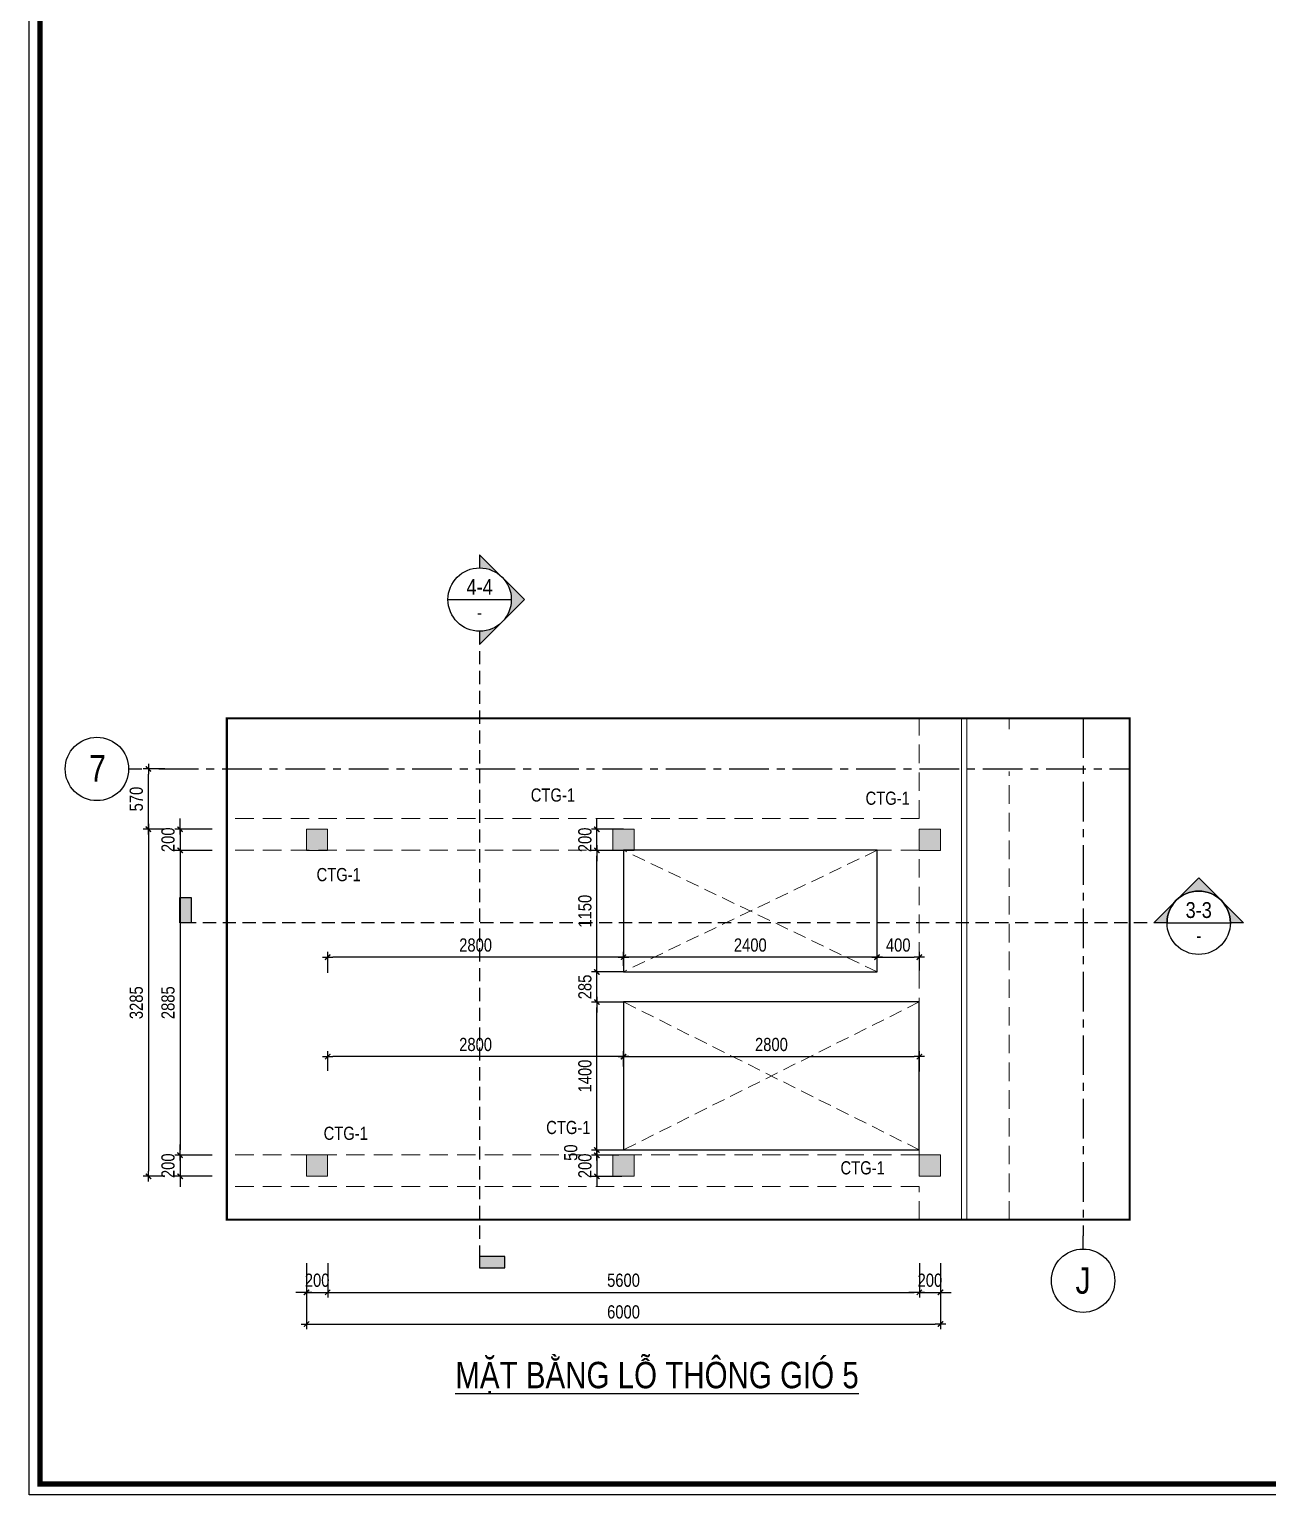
# Model space of a CAD drawing. Header units: millimetres. Extents: x -3582679 to -3542129, y 680309 to 797609.
# Drawn here: x -3582679 to -3570958, y 739709 to 753577 of the extents above; entities that cross this region are included whole.
import ezdxf
from ezdxf.enums import TextEntityAlignment as Align

# ---------------------------------------------------------------- set-up
doc = ezdxf.new("R2010")
doc.units = ezdxf.units.MM
doc.header["$LTSCALE"] = 100
doc.header["$MEASUREMENT"] = 0
for name, pattern in [('BLOCK A - CHI TIET THANG 4$0$HIDDEN', [0.375, 0.25, -0.125]), ('BLOCK B - CHI TIET THANG 5$0$$0$HIDDEN', [0.375, 0.25, -0.125]), ('CENTER', [2, 1.25, -0.25, 0.25, -0.25]), ('HIDDEN', [0.375, 0.25, -0.125])]:
    doc.linetypes.add(name, pattern=pattern)
doc.layers.get('0').update_dxf_attribs({"lineweight": 9})
for name, color, linetype, lineweight in [("'S_General_Hidden_1 Thin", 1, 'HIDDEN', 18), ('S_Concrete_Cont_1 Opening', 8, 'HIDDEN', 5), ('S_Concrete_Cont_2 Normal', 2, 'Continuous', 13)]:
    doc.layers.add(name, color=color, linetype=linetype, lineweight=lineweight)
for name, color, linetype in [('01PM. TEXT A', 3, 'Continuous'), ('03PM. TEXT C', 1, 'Continuous'), ('04PM. THIN', 7, 'Continuous'), ('05PM. FRAME', 4, 'Continuous'), ('07PM. WACO', 6, 'Continuous'), ('11PM. DIM', 2, 'Continuous'), ('12PM. GRID', 8, 'CENTER'), ('BLOCK A - CHI TIET THANG 4$0$Ky hieu Truc', 1, 'Continuous')]:
    doc.layers.add(name, color=color, linetype=linetype)
doc.styles.add('[PMDC2013]STYLE', font='arial.ttf', dxfattribs={"width": 0.8})
doc.styles.add('BLOCK A - CHI TIET THANG 4$0$VNI-HelveC', font='VHELVCN_0.TTF')
doc.styles.add('BLOCK B - CHI TIET THANG 5$0$$0$Title Block Bold', font='VHELVEB_0.TTF')
doc.styles.add('BLOCK B - CHI TIET THANG 5$0$VNI-HelveCB', font='VHELVCB_0.TTF')
doc.dimstyles.new('20', dxfattribs={"dimtxt": 250, "dimasz": 200, "dimexe": 250, "dimexo": 0, "dimgap": 100, "dimtad": 1, "dimdec": 0, "dimlfac": 0.2, "dimzin": 0, "dimdsep": 46, "dimtxsty": '[PMDC2013]STYLE', "dimblk": 'TICK', "dimcen": 0, "dimdle": 300, "dimclrd": 2, "dimclre": 2, "dimclrt": 4, "dimadec": 0, "dimazin": 0, "dimtfac": 0.004, "dimtdec": 0, "dimtix": 1, "dimtmove": 2, "dimatfit": 3, "dimldrblk": 'TICK', "dimfxl": 1, "dimtvp": 0.8, "dimtolj": 1, "dimtzin": 0, "dimarcsym": 0})

# ---------------------------------------------------------------- blocks, each defined once
blk = doc.blocks.new('CHG_XX_Khung ten')
blk.add_lwpolyline([(15, 579), (826, 579), (826, 15), (15, 15)], close=True)
at = {"color": 4, "linetype": 'Continuous', "const_width": 1}
blk.add_lwpolyline([(17, 577), (824, 577), (824, 17), (17, 17)], close=True, dxfattribs=at)
blk = doc.blocks.new('cot thong gio')
at = {"layer": 'S_Concrete_Cont_2 Normal', "color": 3, "ltscale": 0.8}
blk.add_lwpolyline([(-100, -70), (100, -70), (100, 130), (-100, 130)], close=True, dxfattribs=at)
blk.add_solid([(-100, 130), (-100, -70), (100, 130), (100, -70)], dxfattribs=at)
blk = doc.blocks.new('BLOCK A - CHI TIET THANG 4$0$HTT-Grid')
at = {"layer": '05PM. FRAME', "linetype": 'ByBlock', "lineweight": -2}
blk.add_line((0, -2.5), (0, 0), dxfattribs=at)
blk.add_circle((0, -8.5), 6, dxfattribs=at)
at = {"layer": '03PM. TEXT C', "linetype": 'ByBlock', "lineweight": -2, "style": 'BLOCK A - CHI TIET THANG 4$0$VNI-HelveC'}
blk.add_attdef('GRID', text='', height=5, dxfattribs=at).set_placement((0, -8.5), align=Align.MIDDLE)
blk = doc.blocks.new('TICK')
at = {"color": 0, "linetype": 'ByBlock'}
blk.add_line((1, 0), (-1, 0), dxfattribs=at)
at = {"color": 7, "linetype": 'ByBlock', "const_width": 0.25}
blk.add_lwpolyline([(-0.5, -0.5), (0.5, 0.5)], dxfattribs=at)
blk = doc.blocks.new('*D259')
at = {"layer": '11PM. DIM', "color": 2, "lineweight": -2, "ltscale": 0.3, "transparency": 16777216}
for p, q in [((-3581252, 746057), (-3581252, 746107)), ((-3580947, 746007), (-3581302, 746007)), ((-3581252, 746007), (-3581252, 745807)), ((-3580947, 745807), (-3581302, 745807)), ((-3581252, 745757), (-3581252, 745707))]:
    blk.add_line(p, q, dxfattribs=at)
at = {"layer": '11PM. DIM', "color": 2, "lineweight": -2, "ltscale": 0.3, "transparency": 16777216, "xscale": 50, "yscale": 50, "zscale": 50}
for p, rotation in [((-3581252, 746007), 270), ((-3581252, 745807), 90)]:
    blk.add_blockref('TICK', p, dxfattribs=dict(at, rotation=rotation))
at = {"layer": '11PM. DIM', "color": 4, "ltscale": 0.3, "transparency": 16777216, "insert": (-3581366, 745907), "char_height": 125, "attachment_point": 5, "rotation": 90, "style": '[PMDC2013]STYLE'}
blk.add_mtext('\\A1;200', dxfattribs=at)
blk = doc.blocks.new('*D260')
at = {"layer": '11PM. DIM', "color": 2, "lineweight": -2, "ltscale": 0.3, "transparency": 16777216}
for p, q in [((-3580947, 745807), (-3581302, 745807)), ((-3581252, 745757), (-3581252, 742972)), ((-3580947, 742922), (-3581302, 742922))]:
    blk.add_line(p, q, dxfattribs=at)
at = {"layer": '11PM. DIM', "color": 2, "lineweight": -2, "ltscale": 0.3, "transparency": 16777216, "xscale": 50, "yscale": 50, "zscale": 50}
for p, rotation in [((-3581252, 745807), 90), ((-3581252, 742922), 270)]:
    blk.add_blockref('TICK', p, dxfattribs=dict(at, rotation=rotation))
at = {"layer": '11PM. DIM', "color": 4, "ltscale": 0.3, "transparency": 16777216, "insert": (-3581366, 744365), "char_height": 125, "attachment_point": 5, "rotation": 90, "style": '[PMDC2013]STYLE'}
blk.add_mtext('\\A1;\\A1;2885', dxfattribs=at)
blk = doc.blocks.new('*D261')
at = {"layer": '11PM. DIM', "color": 2, "lineweight": -2, "ltscale": 0.3, "transparency": 16777216}
for p, q in [((-3580947, 742922), (-3581302, 742922)), ((-3581252, 742972), (-3581252, 743022)), ((-3581252, 742922), (-3581252, 742722)), ((-3580947, 742722), (-3581302, 742722)), ((-3581252, 742672), (-3581252, 742622))]:
    blk.add_line(p, q, dxfattribs=at)
at = {"layer": '11PM. DIM', "color": 2, "lineweight": -2, "ltscale": 0.3, "transparency": 16777216, "xscale": 50, "yscale": 50, "zscale": 50}
for p, rotation in [((-3581252, 742922), 270), ((-3581252, 742722), 90)]:
    blk.add_blockref('TICK', p, dxfattribs=dict(at, rotation=rotation))
at = {"layer": '11PM. DIM', "color": 4, "ltscale": 0.3, "transparency": 16777216, "insert": (-3581366, 742822), "char_height": 125, "attachment_point": 5, "rotation": 90, "style": '[PMDC2013]STYLE'}
blk.add_mtext('\\A1;200', dxfattribs=at)
blk = doc.blocks.new('*D262')
at = {"layer": '11PM. DIM', "color": 2, "lineweight": -2, "ltscale": 0.3, "transparency": 16777216}
for p, q in [((-3581395, 746007), (-3581602, 746007)), ((-3581552, 745957), (-3581552, 742772)), ((-3581395, 742722), (-3581602, 742722))]:
    blk.add_line(p, q, dxfattribs=at)
at = {"layer": '11PM. DIM', "color": 2, "lineweight": -2, "ltscale": 0.3, "transparency": 16777216, "xscale": 50, "yscale": 50, "zscale": 50}
for p, rotation in [((-3581552, 746007), 90), ((-3581552, 742722), 270)]:
    blk.add_blockref('TICK', p, dxfattribs=dict(at, rotation=rotation))
at = {"layer": '11PM. DIM', "color": 4, "ltscale": 0.3, "transparency": 16777216, "insert": (-3581666, 744365), "char_height": 125, "attachment_point": 5, "rotation": 90, "style": '[PMDC2013]STYLE'}
blk.add_mtext('\\A1;3285', dxfattribs=at)
blk = doc.blocks.new('*D263')
at = {"layer": '11PM. DIM', "color": 2, "lineweight": -2, "ltscale": 0.3, "transparency": 16777216}
for p, q in [((-3581395, 746577), (-3581602, 746577)), ((-3581552, 746057), (-3581552, 746527)), ((-3581395, 746007), (-3581602, 746007))]:
    blk.add_line(p, q, dxfattribs=at)
at = {"layer": '11PM. DIM', "color": 2, "lineweight": -2, "ltscale": 0.3, "transparency": 16777216, "xscale": 50, "yscale": 50, "zscale": 50}
for p, rotation in [((-3581552, 746577), 90), ((-3581552, 746007), 270)]:
    blk.add_blockref('TICK', p, dxfattribs=dict(at, rotation=rotation))
at = {"layer": '11PM. DIM', "color": 4, "ltscale": 0.3, "transparency": 16777216, "insert": (-3581666, 746292), "char_height": 125, "attachment_point": 5, "rotation": 90, "style": '[PMDC2013]STYLE'}
blk.add_mtext('\\A1;570', dxfattribs=at)
blk = doc.blocks.new('*U49')
h = blk.add_hatch(color=256)
edge = h.paths.add_edge_path()
edge.add_line((0, -600), (0, -849))
edge.add_line((0, -849), (849, 0))
edge.add_line((849, 0), (0, 849))
edge.add_line((0, 849), (0, 600))
edge.add_arc((0, 0), 600, -90, 90, ccw=False)
blk.add_hatch(color=256).paths.add_polyline_path([(480, -12650), (480, -12435), (0, -12435), (0, -12650)])
blk.add_line((-600, 0), (600, 0))
at = {"linetype": 'BLOCK B - CHI TIET THANG 5$0$$0$HIDDEN', "ltscale": 10}
blk.add_line((0, -600), (0, -12650), dxfattribs=at)
blk.add_lwpolyline([(0, -600), (0, -849), (849, 0), (0, 849), (0, 600, -1)], format="xyb", close=True)
blk.add_lwpolyline([(480, -12650), (480, -12435), (0, -12435), (0, -12650)], close=True)
blk.add_circle((0, 0), 600)
at = {"style": 'BLOCK B - CHI TIET THANG 5$0$$0$Title Block Bold', "flags": 8}
blk.add_attdef('VIEWNUMBER', text='', height=300, dxfattribs=at).set_placement((0, 0), align=Align.BOTTOM_CENTER)
blk.add_attdef('DRAWINGREFERENCE', text='', height=250, dxfattribs=at).set_placement((0, -120), align=Align.TOP_CENTER)
blk = doc.blocks.new('*U279')
h = blk.add_hatch(color=256)
edge = h.paths.add_edge_path()
edge.add_line((-600, 0), (-849, 0))
edge.add_line((-849, 0), (0, 849))
edge.add_line((0, 849), (849, 0))
edge.add_line((849, 0), (600, 0))
edge.add_arc((0, 0), 600, 360, 540)
blk.add_hatch(color=256).paths.add_polyline_path([(-19285, 480), (-19071, 480), (-19071, 0), (-19285, 0)])
at = {"linetype": 'BLOCK B - CHI TIET THANG 5$0$$0$HIDDEN', "ltscale": 10}
blk.add_line((-600, 0), (-19285, 0), dxfattribs=at)
blk.add_line((-600, 0), (600, 0))
blk.add_lwpolyline([(-600, 0), (-849, 0), (0, 849), (849, 0), (600, 0, 1)], format="xyb", close=True)
blk.add_lwpolyline([(-19285, 480), (-19071, 480), (-19071, 0), (-19285, 0)], close=True)
blk.add_circle((0, 0), 600)
at = {"style": 'BLOCK B - CHI TIET THANG 5$0$$0$Title Block Bold', "flags": 8}
blk.add_attdef('VIEWNUMBER', text='', height=300, dxfattribs=at).set_placement((0, 0), align=Align.BOTTOM_CENTER)
blk.add_attdef('DRAWINGREFERENCE', text='', height=250, dxfattribs=at).set_placement((0, -120), align=Align.TOP_CENTER)
blk = doc.blocks.new('*D264')
at = {"layer": '11PM. DIM', "color": 2, "lineweight": -2, "ltscale": 0.3, "transparency": 16777216}
for p, q in [((-3580055, 741901), (-3580055, 741574)), ((-3579855, 741901), (-3579855, 741574)), ((-3580105, 741624), (-3580155, 741624)), ((-3580055, 741624), (-3579855, 741624)), ((-3579805, 741624), (-3579755, 741624))]:
    blk.add_line(p, q, dxfattribs=at)
at = {"layer": '11PM. DIM', "color": 2, "lineweight": -2, "ltscale": 0.3, "transparency": 16777216, "xscale": 50, "yscale": 50, "zscale": 50}
blk.add_blockref('TICK', (-3580055, 741624), dxfattribs=at)
at = {"layer": '11PM. DIM', "color": 2, "lineweight": -2, "ltscale": 0.3, "transparency": 16777216, "xscale": 50, "yscale": 50, "zscale": 50, "rotation": 180}
blk.add_blockref('TICK', (-3579855, 741624), dxfattribs=at)
at = {"layer": '11PM. DIM', "color": 4, "ltscale": 0.3, "transparency": 16777216, "insert": (-3579955, 741738), "char_height": 125, "attachment_point": 5, "style": '[PMDC2013]STYLE'}
blk.add_mtext('\\A1;200', dxfattribs=at)
blk = doc.blocks.new('*D265')
at = {"layer": '11PM. DIM', "color": 2, "lineweight": -2, "ltscale": 0.3, "transparency": 16777216}
for p, q in [((-3579855, 741901), (-3579855, 741574)), ((-3574255, 741901), (-3574255, 741574)), ((-3579805, 741624), (-3574305, 741624))]:
    blk.add_line(p, q, dxfattribs=at)
at = {"layer": '11PM. DIM', "color": 2, "lineweight": -2, "ltscale": 0.3, "transparency": 16777216, "xscale": 50, "yscale": 50, "zscale": 50, "rotation": 180}
blk.add_blockref('TICK', (-3579855, 741624), dxfattribs=at)
at = {"layer": '11PM. DIM', "color": 2, "lineweight": -2, "ltscale": 0.3, "transparency": 16777216, "xscale": 50, "yscale": 50, "zscale": 50}
blk.add_blockref('TICK', (-3574255, 741624), dxfattribs=at)
at = {"layer": '11PM. DIM', "color": 4, "ltscale": 0.3, "transparency": 16777216, "insert": (-3577055, 741738), "char_height": 125, "attachment_point": 5, "style": '[PMDC2013]STYLE'}
blk.add_mtext('\\A1;\\A1;5600', dxfattribs=at)
blk = doc.blocks.new('*D266')
at = {"layer": '11PM. DIM', "color": 2, "lineweight": -2, "ltscale": 0.3, "transparency": 16777216}
for p, q in [((-3574255, 741901), (-3574255, 741574)), ((-3574055, 741901), (-3574055, 741574)), ((-3574305, 741624), (-3574355, 741624)), ((-3574255, 741624), (-3574055, 741624)), ((-3574005, 741624), (-3573955, 741624))]:
    blk.add_line(p, q, dxfattribs=at)
at = {"layer": '11PM. DIM', "color": 2, "lineweight": -2, "ltscale": 0.3, "transparency": 16777216, "xscale": 50, "yscale": 50, "zscale": 50}
blk.add_blockref('TICK', (-3574255, 741624), dxfattribs=at)
at = {"layer": '11PM. DIM', "color": 2, "lineweight": -2, "ltscale": 0.3, "transparency": 16777216, "xscale": 50, "yscale": 50, "zscale": 50, "rotation": 180}
blk.add_blockref('TICK', (-3574055, 741624), dxfattribs=at)
at = {"layer": '11PM. DIM', "color": 4, "ltscale": 0.3, "transparency": 16777216, "insert": (-3574155, 741738), "char_height": 125, "attachment_point": 5, "style": '[PMDC2013]STYLE'}
blk.add_mtext('\\A1;200', dxfattribs=at)
blk = doc.blocks.new('*D267')
at = {"layer": '11PM. DIM', "color": 2, "lineweight": -2, "ltscale": 0.3, "transparency": 16777216}
for p, q in [((-3580055, 741590), (-3580055, 741274)), ((-3574055, 741590), (-3574055, 741274)), ((-3580005, 741324), (-3574105, 741324))]:
    blk.add_line(p, q, dxfattribs=at)
at = {"layer": '11PM. DIM', "color": 2, "lineweight": -2, "ltscale": 0.3, "transparency": 16777216, "xscale": 50, "yscale": 50, "zscale": 50, "rotation": 180}
blk.add_blockref('TICK', (-3580055, 741324), dxfattribs=at)
at = {"layer": '11PM. DIM', "color": 2, "lineweight": -2, "ltscale": 0.3, "transparency": 16777216, "xscale": 50, "yscale": 50, "zscale": 50}
blk.add_blockref('TICK', (-3574055, 741324), dxfattribs=at)
at = {"layer": '11PM. DIM', "color": 4, "ltscale": 0.3, "transparency": 16777216, "insert": (-3577055, 741438), "char_height": 125, "attachment_point": 5, "style": '[PMDC2013]STYLE'}
blk.add_mtext('\\A1;6000', dxfattribs=at)
blk = doc.blocks.new('*D268')
at = {"layer": '11PM. DIM', "color": 2, "lineweight": -2, "ltscale": 0.3, "transparency": 16777216}
for p, q in [((-3579855, 743721), (-3579855, 743905)), ((-3577055, 743761), (-3577055, 743905)), ((-3577105, 743855), (-3579805, 743855))]:
    blk.add_line(p, q, dxfattribs=at)
at = {"layer": '11PM. DIM', "color": 2, "lineweight": -2, "ltscale": 0.3, "transparency": 16777216, "xscale": 50, "yscale": 50, "zscale": 50, "rotation": 180}
blk.add_blockref('TICK', (-3579855, 743855), dxfattribs=at)
at = {"layer": '11PM. DIM', "color": 2, "lineweight": -2, "ltscale": 0.3, "transparency": 16777216, "xscale": 50, "yscale": 50, "zscale": 50}
blk.add_blockref('TICK', (-3577055, 743855), dxfattribs=at)
at = {"layer": '11PM. DIM', "color": 4, "ltscale": 0.3, "transparency": 16777216, "insert": (-3578455, 743969), "char_height": 125, "attachment_point": 5, "style": '[PMDC2013]STYLE'}
blk.add_mtext('\\A1;2800', dxfattribs=at)
blk = doc.blocks.new('*D269')
at = {"layer": '11PM. DIM', "color": 2, "lineweight": -2, "ltscale": 0.3, "transparency": 16777216}
for p, q in [((-3577055, 744371), (-3577357, 744371)), ((-3577307, 743021), (-3577307, 744321)), ((-3577055, 742971), (-3577357, 742971))]:
    blk.add_line(p, q, dxfattribs=at)
at = {"layer": '11PM. DIM', "color": 2, "lineweight": -2, "ltscale": 0.3, "transparency": 16777216, "xscale": 50, "yscale": 50, "zscale": 50}
for p, rotation in [((-3577307, 744371), 90), ((-3577307, 742971), 270)]:
    blk.add_blockref('TICK', p, dxfattribs=dict(at, rotation=rotation))
at = {"layer": '11PM. DIM', "color": 4, "ltscale": 0.3, "transparency": 16777216, "insert": (-3577420, 743671), "char_height": 125, "attachment_point": 5, "rotation": 90, "style": '[PMDC2013]STYLE'}
blk.add_mtext('\\A1;1400', dxfattribs=at)
blk = doc.blocks.new('*D270')
at = {"layer": '11PM. DIM', "color": 2, "lineweight": -2, "ltscale": 0.3, "transparency": 16777216}
for p, q in [((-3577307, 744706), (-3577307, 744756)), ((-3577055, 744656), (-3577357, 744656)), ((-3577307, 744371), (-3577307, 744656)), ((-3577055, 744371), (-3577357, 744371)), ((-3577307, 744321), (-3577307, 744271))]:
    blk.add_line(p, q, dxfattribs=at)
at = {"layer": '11PM. DIM', "color": 2, "lineweight": -2, "ltscale": 0.3, "transparency": 16777216, "xscale": 50, "yscale": 50, "zscale": 50}
for p, rotation in [((-3577307, 744656), 270), ((-3577307, 744371), 90)]:
    blk.add_blockref('TICK', p, dxfattribs=dict(at, rotation=rotation))
at = {"layer": '11PM. DIM', "color": 4, "ltscale": 0.3, "transparency": 16777216, "insert": (-3577420, 744514), "char_height": 125, "attachment_point": 5, "rotation": 90, "style": '[PMDC2013]STYLE'}
blk.add_mtext('\\A1;285', dxfattribs=at)
blk = doc.blocks.new('*D271')
at = {"layer": '11PM. DIM', "color": 2, "lineweight": -2, "ltscale": 0.3, "transparency": 16777216}
for p, q in [((-3577055, 745806), (-3577357, 745806)), ((-3577307, 744706), (-3577307, 745756)), ((-3577055, 744656), (-3577357, 744656))]:
    blk.add_line(p, q, dxfattribs=at)
at = {"layer": '11PM. DIM', "color": 2, "lineweight": -2, "ltscale": 0.3, "transparency": 16777216, "xscale": 50, "yscale": 50, "zscale": 50}
for p, rotation in [((-3577307, 745806), 90), ((-3577307, 744656), 270)]:
    blk.add_blockref('TICK', p, dxfattribs=dict(at, rotation=rotation))
at = {"layer": '11PM. DIM', "color": 4, "ltscale": 0.3, "transparency": 16777216, "insert": (-3577420, 745231), "char_height": 125, "attachment_point": 5, "rotation": 90, "style": '[PMDC2013]STYLE'}
blk.add_mtext('\\A1;1150', dxfattribs=at)
blk = doc.blocks.new('*D272')
at = {"layer": '11PM. DIM', "color": 2, "lineweight": -2, "ltscale": 0.3, "transparency": 16777216}
for p, q in [((-3577307, 746056), (-3577307, 746106)), ((-3577055, 746006), (-3577357, 746006)), ((-3577307, 745806), (-3577307, 746006)), ((-3577055, 745806), (-3577357, 745806)), ((-3577307, 745756), (-3577307, 745706))]:
    blk.add_line(p, q, dxfattribs=at)
at = {"layer": '11PM. DIM', "color": 2, "lineweight": -2, "ltscale": 0.3, "transparency": 16777216, "xscale": 50, "yscale": 50, "zscale": 50}
for p, rotation in [((-3577307, 746006), 270), ((-3577307, 745806), 90)]:
    blk.add_blockref('TICK', p, dxfattribs=dict(at, rotation=rotation))
at = {"layer": '11PM. DIM', "color": 4, "ltscale": 0.3, "transparency": 16777216, "insert": (-3577420, 745906), "char_height": 125, "attachment_point": 5, "rotation": 90, "style": '[PMDC2013]STYLE'}
blk.add_mtext('\\A1;200', dxfattribs=at)
blk = doc.blocks.new('*D273')
at = {"layer": '11PM. DIM', "color": 2, "lineweight": -2, "ltscale": 0.3, "transparency": 16777216}
for p, q in [((-3577055, 744715), (-3577055, 744846)), ((-3574655, 744669), (-3574655, 744846)), ((-3574705, 744796), (-3577005, 744796))]:
    blk.add_line(p, q, dxfattribs=at)
at = {"layer": '11PM. DIM', "color": 2, "lineweight": -2, "ltscale": 0.3, "transparency": 16777216, "xscale": 50, "yscale": 50, "zscale": 50, "rotation": 180}
blk.add_blockref('TICK', (-3577055, 744796), dxfattribs=at)
at = {"layer": '11PM. DIM', "color": 2, "lineweight": -2, "ltscale": 0.3, "transparency": 16777216, "xscale": 50, "yscale": 50, "zscale": 50}
blk.add_blockref('TICK', (-3574655, 744796), dxfattribs=at)
at = {"layer": '11PM. DIM', "color": 4, "ltscale": 0.3, "transparency": 16777216, "insert": (-3575855, 744910), "char_height": 125, "attachment_point": 5, "style": '[PMDC2013]STYLE'}
blk.add_mtext('\\A1;2400', dxfattribs=at)
blk = doc.blocks.new('*D274')
at = {"layer": '11PM. DIM', "color": 2, "lineweight": -2, "ltscale": 0.3, "transparency": 16777216}
for p, q in [((-3579855, 744649), (-3579855, 744846)), ((-3577055, 744715), (-3577055, 744846)), ((-3577105, 744796), (-3579805, 744796))]:
    blk.add_line(p, q, dxfattribs=at)
at = {"layer": '11PM. DIM', "color": 2, "lineweight": -2, "ltscale": 0.3, "transparency": 16777216, "xscale": 50, "yscale": 50, "zscale": 50, "rotation": 180}
blk.add_blockref('TICK', (-3579855, 744796), dxfattribs=at)
at = {"layer": '11PM. DIM', "color": 2, "lineweight": -2, "ltscale": 0.3, "transparency": 16777216, "xscale": 50, "yscale": 50, "zscale": 50}
blk.add_blockref('TICK', (-3577055, 744796), dxfattribs=at)
at = {"layer": '11PM. DIM', "color": 4, "ltscale": 0.3, "transparency": 16777216, "insert": (-3578455, 744910), "char_height": 125, "attachment_point": 5, "style": '[PMDC2013]STYLE'}
blk.add_mtext('\\A1;2800', dxfattribs=at)
blk = doc.blocks.new('*D275')
at = {"layer": '11PM. DIM', "color": 2, "lineweight": -2, "ltscale": 0.3, "transparency": 16777216}
for p, q in [((-3577307, 743021), (-3577307, 743071)), ((-3577055, 742971), (-3577357, 742971)), ((-3577099, 742921), (-3577357, 742921)), ((-3577307, 742971), (-3577307, 742921)), ((-3577307, 742871), (-3577307, 742821))]:
    blk.add_line(p, q, dxfattribs=at)
at = {"layer": '11PM. DIM', "color": 2, "lineweight": -2, "ltscale": 0.3, "transparency": 16777216, "xscale": 50, "yscale": 50, "zscale": 50}
for p, rotation in [((-3577307, 742971), 270), ((-3577307, 742921), 90)]:
    blk.add_blockref('TICK', p, dxfattribs=dict(at, rotation=rotation))
at = {"layer": '11PM. DIM', "color": 4, "ltscale": 0.3, "transparency": 16777216, "insert": (-3577554, 742946), "char_height": 125, "attachment_point": 5, "rotation": 90, "style": '[PMDC2013]STYLE'}
blk.add_mtext('\\A1;50', dxfattribs=at)
blk = doc.blocks.new('*D276')
at = {"layer": '11PM. DIM', "color": 2, "lineweight": -2, "ltscale": 0.3, "transparency": 16777216}
for p, q in [((-3577099, 742921), (-3577357, 742921)), ((-3577307, 742971), (-3577307, 743021)), ((-3577307, 742921), (-3577307, 742721)), ((-3577072, 742721), (-3577357, 742721)), ((-3577307, 742671), (-3577307, 742621))]:
    blk.add_line(p, q, dxfattribs=at)
at = {"layer": '11PM. DIM', "color": 2, "lineweight": -2, "ltscale": 0.3, "transparency": 16777216, "xscale": 50, "yscale": 50, "zscale": 50}
for p, rotation in [((-3577307, 742921), 270), ((-3577307, 742721), 90)]:
    blk.add_blockref('TICK', p, dxfattribs=dict(at, rotation=rotation))
at = {"layer": '11PM. DIM', "color": 4, "ltscale": 0.3, "transparency": 16777216, "insert": (-3577420, 742821), "char_height": 125, "attachment_point": 5, "rotation": 90, "style": '[PMDC2013]STYLE'}
blk.add_mtext('\\A1;200', dxfattribs=at)
blk = doc.blocks.new('*D277')
at = {"layer": '11PM. DIM', "color": 2, "lineweight": -2, "ltscale": 0.3, "transparency": 16777216}
for p, q in [((-3577055, 743761), (-3577055, 743905)), ((-3574255, 743713), (-3574255, 743905)), ((-3577005, 743855), (-3574305, 743855))]:
    blk.add_line(p, q, dxfattribs=at)
at = {"layer": '11PM. DIM', "color": 2, "lineweight": -2, "ltscale": 0.3, "transparency": 16777216, "xscale": 50, "yscale": 50, "zscale": 50, "rotation": 180}
blk.add_blockref('TICK', (-3577055, 743855), dxfattribs=at)
at = {"layer": '11PM. DIM', "color": 2, "lineweight": -2, "ltscale": 0.3, "transparency": 16777216, "xscale": 50, "yscale": 50, "zscale": 50}
blk.add_blockref('TICK', (-3574255, 743855), dxfattribs=at)
at = {"layer": '11PM. DIM', "color": 4, "ltscale": 0.3, "transparency": 16777216, "insert": (-3575655, 743969), "char_height": 125, "attachment_point": 5, "style": '[PMDC2013]STYLE'}
blk.add_mtext('\\A1;2800', dxfattribs=at)
blk = doc.blocks.new('*D278')
at = {"layer": '11PM. DIM', "color": 2, "lineweight": -2, "ltscale": 0.3, "transparency": 16777216}
for p, q in [((-3574655, 744669), (-3574655, 744846)), ((-3574255, 744669), (-3574255, 744846)), ((-3574605, 744796), (-3574305, 744796))]:
    blk.add_line(p, q, dxfattribs=at)
at = {"layer": '11PM. DIM', "color": 2, "lineweight": -2, "ltscale": 0.3, "transparency": 16777216, "xscale": 50, "yscale": 50, "zscale": 50, "rotation": 180}
blk.add_blockref('TICK', (-3574655, 744796), dxfattribs=at)
at = {"layer": '11PM. DIM', "color": 2, "lineweight": -2, "ltscale": 0.3, "transparency": 16777216, "xscale": 50, "yscale": 50, "zscale": 50}
blk.add_blockref('TICK', (-3574255, 744796), dxfattribs=at)
at = {"layer": '11PM. DIM', "color": 4, "ltscale": 0.3, "transparency": 16777216, "insert": (-3574455, 744910), "char_height": 125, "attachment_point": 5, "style": '[PMDC2013]STYLE'}
blk.add_mtext('\\A1;400', dxfattribs=at)

msp = doc.modelspace()

# ---------------------------------------------------------------- block references
at = {"layer": '04PM. THIN', "xscale": 50, "yscale": 50, "zscale": 50}
msp.add_blockref('CHG_XX_Khung ten', (-3583429.2, 738959.1), dxfattribs=at)

# ---------------------------------------------------------------- next in the draw order: linework, layer by layer
at = {"layer": "'S_General_Hidden_1 Thin", "ltscale": 7}
for p, q in [((-3574255.1, 746107.1), (-3574255.1, 747056.1)), ((-3573405.1, 746952.1), (-3573405.1, 747056.1)), ((-3573405.1, 742311), (-3573405.1, 746552.1)), ((-3574255.1, 746107.1), (-3580810, 746107.1)), ((-3574255.1, 745807.1), (-3580810, 745807.1)), ((-3574255.1, 742924.2), (-3574255.1, 745807.1)), ((-3574255.1, 742924.2), (-3580810, 742924.2)), ((-3574255.1, 742624.2), (-3580810, 742624.2)), ((-3574255.1, 742311), (-3574255.1, 742624.2))]:
    msp.add_line(p, q, dxfattribs=at)
at = {"linetype": 'BLOCK A - CHI TIET THANG 4$0$HIDDEN', "ltscale": 10, "const_width": 20}
msp.add_lwpolyline([(-3580810, 747056.1), (-3572265, 747056.1), (-3572265, 742311), (-3580810, 742311)], close=True, dxfattribs=at)
at = {"layer": '05PM. FRAME'}
for points in [[(-3577055.2, 744657.1), (-3574655.2, 744657.1), (-3574655.2, 745807.1), (-3577055.2, 745807.1)], [(-3577055.2, 742972.1), (-3574255.2, 742972.1), (-3574255.2, 744372.1), (-3577055.2, 744372.1)]]:
    msp.add_lwpolyline(points, close=True, dxfattribs=at)
at = {"layer": '12PM. GRID', "ltscale": 3}
for p, q in [((-3572705.2, 747056.1), (-3572705.2, 742159.2)), ((-3581454.2, 746577.1), (-3572265, 746577.1))]:
    msp.add_line(p, q, dxfattribs=at)
at = {"layer": 'S_Concrete_Cont_1 Opening', "ltscale": 5}
for p, q in [((-3574655.2, 744657.1), (-3577055.2, 745807.1)), ((-3574655.2, 745807.1), (-3577055.2, 744657.1)), ((-3574255.2, 742972.1), (-3577055.2, 744372.1)), ((-3574255.1, 744372.1), (-3577055.2, 742972.1))]:
    msp.add_line(p, q, dxfattribs=at)
at = {"layer": 'S_Concrete_Cont_2 Normal', "ltscale": 0.8}
for p, q in [((-3573855.1, 742311), (-3573855.1, 747056.1)), ((-3573805.1, 742311), (-3573805.1, 747056.1))]:
    msp.add_line(p, q, dxfattribs=at)

# ---------------------------------------------------------------- next in the draw order: block references
at = {"layer": '07PM. WACO'}
ref = msp.add_blockref('*U49', (-3578416.8, 748180.1), dxfattribs=dict(at, xscale=0.5, yscale=0.5, zscale=0.5))
ref.add_attrib('VIEWNUMBER', '4-4', dxfattribs={"layer": '0', "height": 150, "style": 'BLOCK B - CHI TIET THANG 5$0$VNI-HelveCB'}).set_placement((-3578416.8, 748180.1), align=Align.BOTTOM_CENTER)
ref.add_attrib('DRAWINGREFERENCE', '-', dxfattribs={"layer": '0', "height": 125, "style": 'BLOCK B - CHI TIET THANG 5$0$VNI-HelveCB'}).set_placement((-3578416.8, 748120.1), align=Align.TOP_CENTER)
ref = msp.add_blockref('*U279', (-3571610.9, 745121.8), dxfattribs=dict(at, xscale=0.5, yscale=0.5, zscale=0.5))
ref.add_attrib('VIEWNUMBER', '3-3', dxfattribs={"layer": '0', "height": 150, "style": 'BLOCK B - CHI TIET THANG 5$0$VNI-HelveCB'}).set_placement((-3571610.9, 745121.8), align=Align.BOTTOM_CENTER)
ref.add_attrib('DRAWINGREFERENCE', '-', dxfattribs={"layer": '0', "height": 125, "style": 'BLOCK B - CHI TIET THANG 5$0$VNI-HelveCB'}).set_placement((-3571610.9, 745061.8), align=Align.TOP_CENTER)
at = {"layer": 'BLOCK A - CHI TIET THANG 4$0$Ky hieu Truc'}
ref = msp.add_blockref('BLOCK A - CHI TIET THANG 4$0$HTT-Grid', (-3581614.1, 746577.1), dxfattribs=dict(at, xscale=50.00000000000003, yscale=50.00000000000003, zscale=50.00000000000003, rotation=270))
ref.add_attrib('GRID', '7', dxfattribs={"layer": '0', "linetype": 'ByBlock', "lineweight": -2, "height": 250, "style": 'BLOCK A - CHI TIET THANG 4$0$VNI-HelveC'}).set_placement((-3582032.8, 746583.4), align=Align.MIDDLE)
ref = msp.add_blockref('BLOCK A - CHI TIET THANG 4$0$HTT-Grid', (-3572705.2, 742159.2), dxfattribs=dict(at, xscale=50, yscale=50, zscale=50))
ref.add_attrib('GRID', 'J', dxfattribs={"layer": '0', "linetype": 'ByBlock', "lineweight": -2, "height": 250, "style": 'BLOCK A - CHI TIET THANG 4$0$VNI-HelveC'}).set_placement((-3572705.2, 741734.2), align=Align.MIDDLE)
at = {"layer": 'S_Concrete_Cont_2 Normal'}
for p in [(-3579955.3, 745876.4), (-3577055.3, 745876.4), (-3574155.3, 745876.4), (-3579955.3, 742794.2), (-3577055.3, 742794.2), (-3574155.3, 742794.2)]:
    msp.add_blockref('cot thong gio', p, dxfattribs=at)

# ---------------------------------------------------------------- next in the draw order: texts
at = {"layer": '01PM. TEXT A', "style": '[PMDC2013]STYLE', "width": 0.8}
for p in [(-3577932.7, 746268), (-3574764.2, 746237.7), (-3579960.3, 745514.8), (-3579893.4, 743066.9), (-3577786.9, 743121.6), (-3575001.2, 742740)]:
    msp.add_text('CTG-1', height=125, dxfattribs=at).set_placement(p)
msp.add_text('%%UMẶT BẰNG LỖ THÔNG GIÓ 5', height=250, dxfattribs=at).set_placement((-3576737.8, 740716.3), align=Align.CENTER)

# ---------------------------------------------------------------- next in the draw order: dimensions: what is measured, and where the dimension line sits
at = {"layer": '11PM. DIM', "ltscale": 0.3}
for base, p1, p2, picture, middle in [((-3581551.8, 746577.1), (-3581394.6, 746007.1), (-3581394.6, 746577.1), '*D263', (-3581665.6, 746292.1)), ((-3581251.8, 745807.1), (-3580947.4, 746007.1), (-3580947.4, 745807.1), '*D259', (-3581365.6, 745907.1)), ((-3577306.7, 746006.4), (-3577055.3, 745806.4), (-3577055.3, 746006.4), '*D272', (-3577420.5, 745906.4)), ((-3581551.8, 742722.1), (-3581394.6, 746007.1), (-3581394.6, 742722.1), '*D262', (-3581665.7, 744364.6)), ((-3577306.7, 745806.4), (-3577055.3, 744656.4), (-3577055.3, 745806.4), '*D271', (-3577420.5, 745231.4)), ((-3577306.7, 744656.4), (-3577055.3, 744371.4), (-3577055.3, 744656.4), '*D270', (-3577420.5, 744513.9)), ((-3577306.7, 744371.4), (-3577055.3, 742971.4), (-3577055.3, 744371.4), '*D269', (-3577420.5, 743671.4)), ((-3581251.8, 742722.1), (-3580947.4, 742922.1), (-3580947.4, 742722.1), '*D261', (-3581365.6, 742822.1)), ((-3577306.7, 742721.4), (-3577099.5, 742921.4), (-3577072.3, 742721.4), '*D276', (-3577420.5, 742821.4))]:
    dim = msp.add_linear_dim(base=base, p1=p1, p2=p2, angle=90, dimstyle='20', override={"dimscale": 0.5, "dimasz": 100, "dimexe": 100, "dimlfac": 1, "dimdle": 100}, dxfattribs=at)
    dim.commit()
    dim.dimension.update_dxf_attribs({"geometry": picture, "text_midpoint": middle})
dim = msp.add_linear_dim(base=(-3581251.8, 742922.1), p1=(-3580947.4, 745807.1), p2=(-3580947.4, 742922.1), angle=90, text='\\A1;2885', dimstyle='20', override={"dimscale": 0.5, "dimasz": 100, "dimexe": 100, "dimlfac": 1, "dimdle": 100}, dxfattribs=at)
dim.commit()
dim.dimension.update_dxf_attribs({"geometry": '*D260', "text_midpoint": (-3581365.6, 744364.6)})
for base, p1, p2, picture, middle in [((-3579855.3, 744795.8), (-3577055.3, 744714.6), (-3579855.3, 744648.7), '*D274', (-3578455.3, 744909.6)), ((-3577055.3, 744795.8), (-3574655.3, 744668.7), (-3577055.3, 744714.6), '*D273', (-3575855.3, 744909.6)), ((-3574255.3, 744795.8), (-3574655.3, 744668.7), (-3574255.3, 744668.7), '*D278', (-3574455.3, 744909.6)), ((-3579855.3, 743854.9), (-3577055.3, 743761.2), (-3579855.3, 743721.5), '*D268', (-3578455.3, 743968.7)), ((-3574255.3, 743854.9), (-3577055.3, 743761.2), (-3574255.3, 743713.1), '*D277', (-3575655.3, 743968.7)), ((-3579855.3, 741624.1), (-3580055.3, 741900.8), (-3579855.3, 741900.8), '*D264', (-3579955.3, 741737.9)), ((-3574055.3, 741624.1), (-3574255.3, 741900.8), (-3574055.3, 741900.8), '*D266', (-3574155.3, 741737.9)), ((-3574055.3, 741324.1), (-3580055.3, 741589.6), (-3574055.3, 741589.6), '*D267', (-3577055.3, 741437.9))]:
    dim = msp.add_linear_dim(base=base, p1=p1, p2=p2, dimstyle='20', override={"dimscale": 0.5, "dimasz": 100, "dimexe": 100, "dimlfac": 1, "dimdle": 100}, dxfattribs=at)
    dim.commit()
    dim.dimension.update_dxf_attribs({"geometry": picture, "text_midpoint": middle})
dim = msp.add_linear_dim(base=(-3577306.7, 742921.4), p1=(-3577055.3, 742971.4), p2=(-3577099.5, 742921.4), angle=90, dimstyle='20', override={"dimscale": 0.5, "dimasz": 100, "dimexe": 100, "dimlfac": 1, "dimdle": 100}, dxfattribs=at)
dim.commit()
dim.dimension.update_dxf_attribs({"geometry": '*D275', "text_midpoint": (-3577554.2, 742946.4), "dimtype": 160})
dim = msp.add_linear_dim(base=(-3574255.3, 741624.1), p1=(-3579855.3, 741900.8), p2=(-3574255.3, 741900.8), text='\\A1;5600', dimstyle='20', override={"dimscale": 0.5, "dimasz": 100, "dimexe": 100, "dimlfac": 1, "dimdle": 100}, dxfattribs=at)
dim.commit()
dim.dimension.update_dxf_attribs({"geometry": '*D265', "text_midpoint": (-3577055.3, 741737.9)})

doc.saveas('drawing.dxf')
